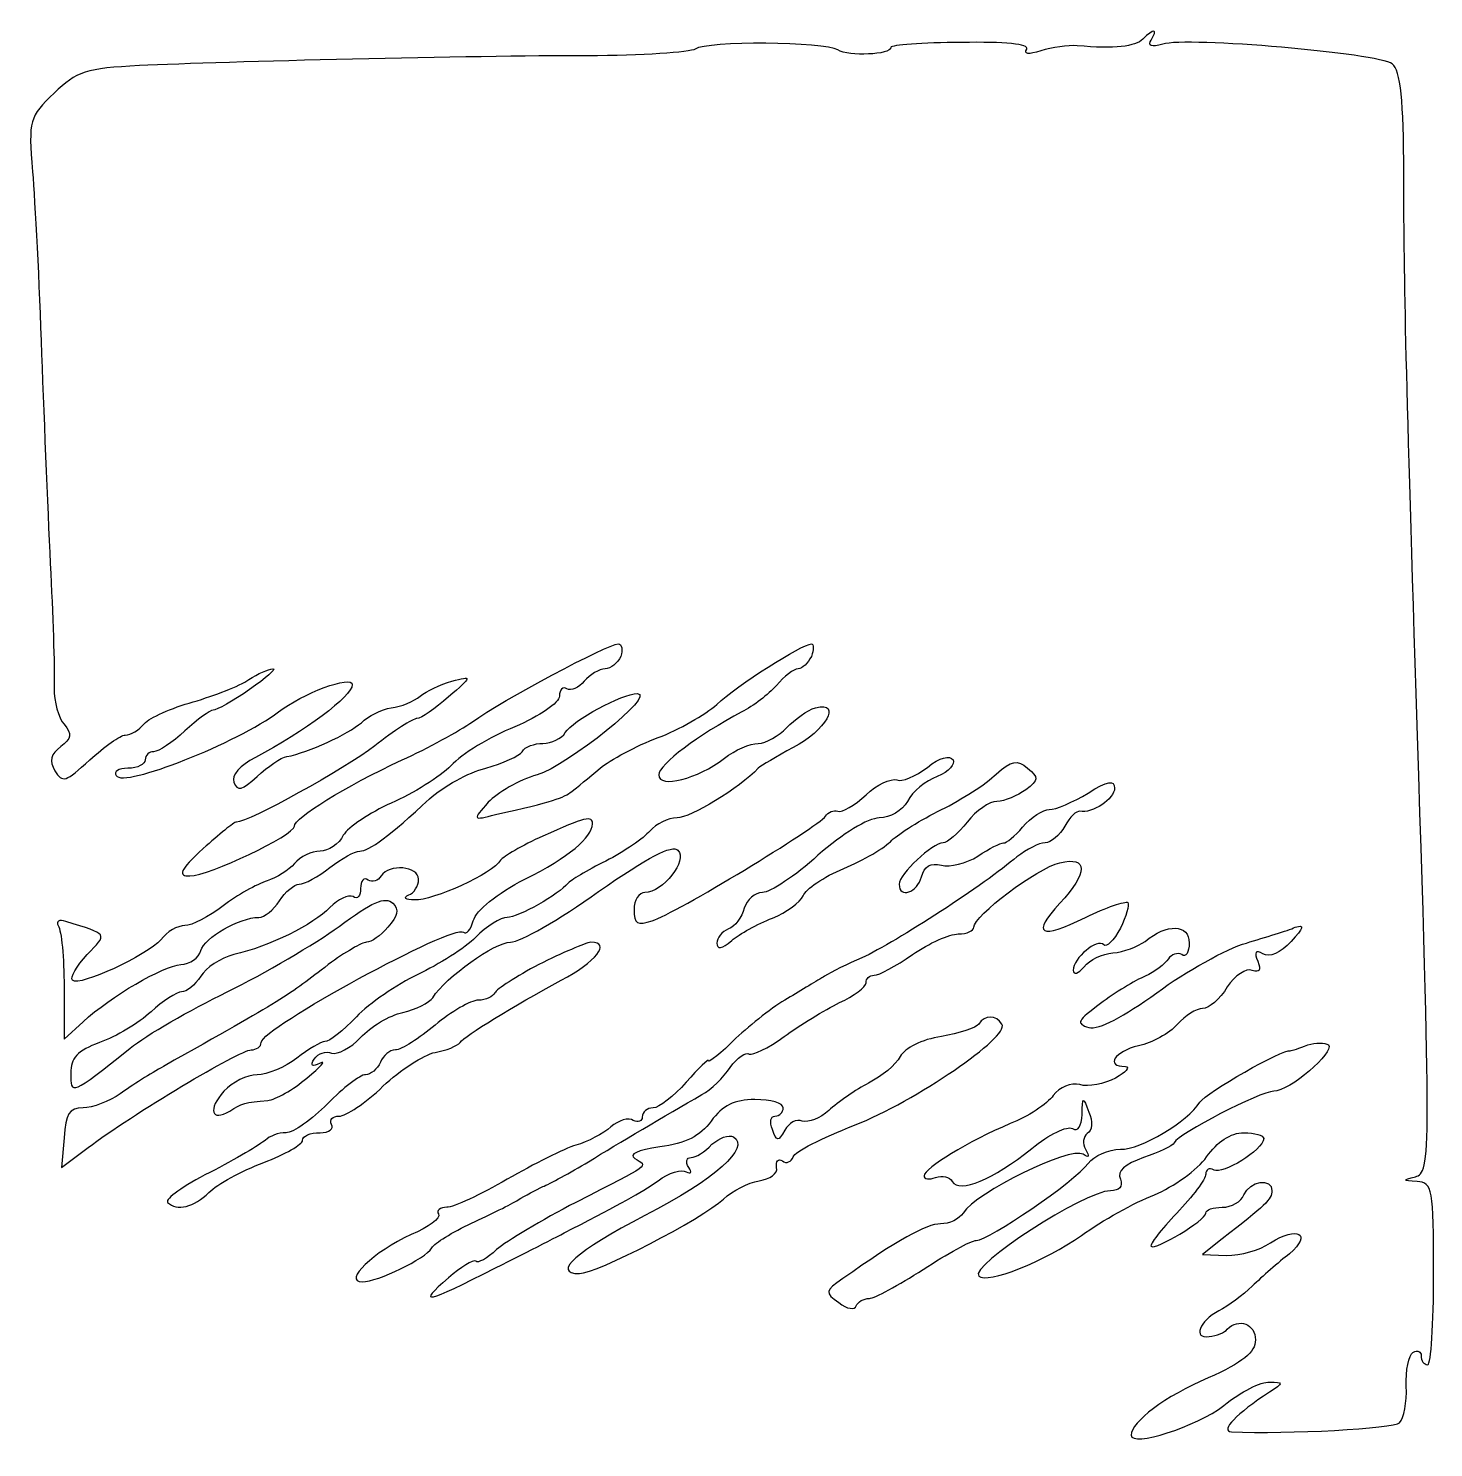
# Model space of a CAD drawing. Extents: x 0 to 69.4, y 0 to 30.3.
# Drawn here: x 57.048 to 59.992, y 25.24 to 28.214 of the extents above; entities that cross this region are included whole.
import ezdxf

# ---------------------------------------------------------------- set-up
doc = ezdxf.new("R2010")
doc.units = 0
doc.header["$MEASUREMENT"] = 0
doc.layers.get('0').update_dxf_attribs({"linetype": 'CONTINUOUS'})

msp = doc.modelspace()

# ---------------------------------------------------------------- linework, layer by layer
at = {"color": 0, "linetype": 'CONTINUOUS'}
for p, q in [((59.3826, 28.1913), (59.3826, 28.1913)), ((58.1257, 26.5213), (58.1257, 26.5213)), ((58.1171, 26.2522), (58.1171, 26.2522)), ((57.1225, 26.2054), (57.1225, 26.096)), ((57.1225, 26.096), (57.1624, 26.1325)), ((59.0389, 26.1272), (59.0389, 26.1272)), ((57.1225, 25.8894), (57.1172, 25.8269)), ((57.1172, 25.8269), (57.1728, 25.8686)), ((59.5492, 25.6776), (59.5076, 25.6446)), ((59.5076, 25.6446), (59.5579, 25.6429))]:
    msp.add_line(p, q, dxfattribs=at)
for points in [[(59.3826, 28.1913), (59.3669, 28.1756), (59.3236, 28.1704), (59.2454, 28.1774)], [(59.4, 28.1894), (59.4156, 28.2138), (59.4051, 28.2138), (59.3826, 28.1913)], [(59.9051, 28.1392), (59.8774, 28.1617), (59.4746, 28.1964), (59.4243, 28.1808)], [(58.4451, 28.1704), (58.4347, 28.1635), (58.3324, 28.1565), (58.2194, 28.1565)], [(58.7437, 28.1686), (58.716, 28.186), (58.4678, 28.1878), (58.4451, 28.1704)], [(58.8549, 28.1739), (58.8549, 28.1582), (58.7664, 28.1547), (58.7437, 28.1686)], [(59.0025, 28.1843), (58.9208, 28.1843), (58.8549, 28.179), (58.8549, 28.1739)], [(59.1396, 28.1704), (59.1447, 28.1808), (59.0944, 28.186), (59.0025, 28.1843)], [(59.169, 28.1669), (59.1431, 28.1582), (59.1326, 28.16), (59.1396, 28.1704)], [(59.2454, 28.1774), (59.2264, 28.179), (59.1917, 28.1739), (59.169, 28.1669)], [(59.4243, 28.1808), (59.4, 28.1739), (59.3931, 28.1774), (59.4, 28.1894)], [(57.2804, 28.1357), (57.1693, 28.1304), (57.1485, 28.1235), (57.1017, 28.0783)], [(58.2194, 28.1565), (57.9782, 28.1565), (57.461, 28.1443), (57.2804, 28.1357)], [(59.9294, 27.9082), (59.9294, 28.0628), (59.9225, 28.1253), (59.9051, 28.1392)], [(57.1017, 28.0783), (57.0496, 28.0281), (57.0478, 28.0228), (57.0565, 27.9135)], [(57.0565, 27.9135), (57.0617, 27.851), (57.0704, 27.6792), (57.0756, 27.5315)], [(59.9554, 26.8199), (59.9329, 27.5229), (59.9294, 27.7138), (59.9294, 27.9082)], [(57.0756, 27.5315), (57.0808, 27.384), (57.0894, 27.1775), (57.0947, 27.0715)], [(57.0947, 27.0715), (57.0999, 26.9674), (57.1033, 26.8581), (57.1017, 26.8303)], [(57.9782, 26.7608), (58.0407, 26.806), (58.2611, 26.924), (58.2838, 26.924)], [(58.2838, 26.924), (58.2907, 26.924), (58.2942, 26.9118), (58.2889, 26.8979)], [(58.4903, 26.7972), (58.5319, 26.8372), (58.6692, 26.924), (58.6882, 26.924)], [(58.6882, 26.924), (58.6935, 26.924), (58.6935, 26.9118), (58.6882, 26.8979)], [(58.2889, 26.8979), (58.2819, 26.884), (58.2681, 26.8719), (58.256, 26.8719)], [(58.6882, 26.8979), (58.6812, 26.884), (58.6692, 26.8719), (58.6604, 26.8719)], [(57.5096, 26.8493), (57.5286, 26.8615), (57.5512, 26.8719), (57.5599, 26.8719)], [(57.5599, 26.8719), (57.5686, 26.8719), (57.546, 26.8528), (57.5113, 26.8285)], [(57.5721, 26.7817), (57.6207, 26.8199), (57.7265, 26.8597), (57.7265, 26.8389)], [(57.9349, 26.8458), (57.9782, 26.8581), (57.9782, 26.8563), (57.9279, 26.8129)], [(58.256, 26.8719), (58.2437, 26.8719), (58.2247, 26.8597), (58.2125, 26.8458)], [(58.6604, 26.8719), (58.6518, 26.8719), (58.631, 26.8563), (58.6153, 26.8372)], [(57.1017, 26.8303), (57.1017, 26.8042), (57.1103, 26.7694), (57.1225, 26.7556)], [(57.3932, 26.8025), (57.4383, 26.8164), (57.4904, 26.8354), (57.5096, 26.8493)], [(57.5113, 26.8285), (57.4765, 26.8042), (57.4418, 26.7851), (57.4349, 26.7851)], [(57.7265, 26.8389), (57.7265, 26.8146), (57.6258, 26.74), (57.5235, 26.6863)], [(57.8689, 26.8146), (57.881, 26.825), (57.9106, 26.8389), (57.9349, 26.8458)], [(58.1761, 26.8303), (58.1674, 26.8354), (58.1604, 26.8285), (58.1604, 26.8146)], [(58.2125, 26.8458), (58.2004, 26.8319), (58.1847, 26.825), (58.1761, 26.8303)], [(58.6153, 26.8372), (58.5979, 26.8181), (58.5667, 26.7938), (58.5424, 26.7817)], [(57.2908, 26.7574), (57.3012, 26.7694), (57.3481, 26.7903), (57.3932, 26.8025)], [(57.8081, 26.7903), (57.8289, 26.7921), (57.855, 26.8042), (57.8689, 26.8146)], [(57.9279, 26.8129), (57.9001, 26.7886), (57.8706, 26.7678), (57.8619, 26.7678)], [(58.1604, 26.8146), (58.1604, 26.8007), (58.1187, 26.7729), (58.0668, 26.7504)], [(58.3236, 26.8199), (58.3653, 26.8199), (58.1778, 26.6689), (58.1136, 26.6497)], [(58.1726, 26.7383), (58.1882, 26.7643), (58.2924, 26.8199), (58.3236, 26.8199)], [(58.3671, 26.7279), (58.4104, 26.7435), (58.466, 26.7764), (58.4903, 26.7972)], [(58.6969, 26.7903), (58.7542, 26.8042), (58.7178, 26.7418), (58.65, 26.7071)], [(59.9537, 25.8078), (59.9867, 25.8165), (59.9867, 25.846), (59.9554, 26.8199)], [(57.2318, 26.6481), (57.2474, 26.6219), (57.4869, 26.7175), (57.5721, 26.7817)], [(57.4349, 26.7851), (57.4279, 26.7851), (57.4019, 26.766), (57.3758, 26.7418)], [(57.7456, 26.759), (57.7594, 26.7729), (57.7872, 26.7868), (57.8081, 26.7903)], [(57.8619, 26.7678), (57.8532, 26.7678), (57.8133, 26.7418), (57.7733, 26.7106)], [(58.5424, 26.7817), (58.4521, 26.7331), (58.3687, 26.6724), (58.3687, 26.6497)], [(58.6361, 26.7486), (58.6535, 26.766), (58.6796, 26.7851), (58.6969, 26.7903)], [(57.1225, 26.7556), (57.1399, 26.7349), (57.1381, 26.7261), (57.1156, 26.7088)], [(57.2508, 26.7331), (57.2613, 26.7331), (57.2804, 26.7435), (57.2908, 26.7574)], [(57.3758, 26.7418), (57.3499, 26.7175), (57.3203, 26.6983), (57.3099, 26.6983)], [(57.5894, 26.6879), (57.6346, 26.6967), (57.7178, 26.7349), (57.7456, 26.759)], [(57.8307, 26.681), (57.8844, 26.7053), (57.9504, 26.7418), (57.9782, 26.7608)], [(58.0668, 26.7504), (58.0147, 26.7296), (57.9557, 26.6932), (57.9331, 26.6689)], [(58.1257, 26.7157), (58.1431, 26.7157), (58.1657, 26.7261), (58.1726, 26.7383)], [(58.5771, 26.7157), (58.5928, 26.7157), (58.6206, 26.7314), (58.6361, 26.7486)], [(57.1156, 26.7088), (57.0947, 26.6932), (57.0912, 26.6793), (57.1033, 26.6585)], [(57.1762, 26.681), (57.2075, 26.7088), (57.2404, 26.7331), (57.2508, 26.7331)], [(57.7733, 26.7106), (57.7108, 26.6619), (57.5096, 26.5508), (57.4835, 26.5508)], [(58.0824, 26.6983), (58.0876, 26.7088), (58.1085, 26.7157), (58.1257, 26.7157)], [(58.2456, 26.6636), (58.2664, 26.681), (58.3219, 26.7106), (58.3671, 26.7279)], [(58.506, 26.6844), (58.5285, 26.7018), (58.5597, 26.7157), (58.5771, 26.7157)], [(58.65, 26.7071), (58.6153, 26.6879), (58.5824, 26.6689), (58.5771, 26.6636)], [(57.1033, 26.6585), (57.119, 26.6324), (57.126, 26.6342), (57.1762, 26.681)], [(57.2925, 26.681), (57.2925, 26.6724), (57.2769, 26.6636), (57.2561, 26.6636)], [(57.3099, 26.6983), (57.3012, 26.6983), (57.2925, 26.6914), (57.2925, 26.681)], [(57.5235, 26.6863), (57.4904, 26.6689), (57.4731, 26.6497), (57.4783, 26.6342)], [(57.5269, 26.6463), (57.5494, 26.6671), (57.5772, 26.6863), (57.5894, 26.6879)], [(57.605, 26.5421), (57.605, 26.5594), (57.7108, 26.6254), (57.8307, 26.681)], [(58.006, 26.6636), (58.0425, 26.674), (58.0772, 26.6897), (58.0824, 26.6983)], [(58.3687, 26.6497), (58.3687, 26.6203), (58.4504, 26.6411), (58.506, 26.6844)], [(58.9312, 26.6654), (58.9574, 26.6863), (58.9782, 26.6914), (58.9851, 26.681)], [(58.9851, 26.681), (58.9903, 26.6724), (58.9764, 26.6567), (58.9521, 26.6463)], [(59.0753, 26.6515), (59.1083, 26.6793), (59.1187, 26.6828), (59.1412, 26.6636)], [(57.2561, 26.6636), (57.2369, 26.6636), (57.2249, 26.6567), (57.2318, 26.6481)], [(57.4783, 26.6342), (57.4853, 26.615), (57.4957, 26.6168), (57.5269, 26.6463)], [(57.9331, 26.6689), (57.9106, 26.6463), (57.8532, 26.6099), (57.8081, 26.5907)], [(57.8879, 26.5994), (57.9175, 26.6254), (57.9696, 26.655), (58.006, 26.6636)], [(58.1136, 26.6497), (58.0754, 26.6393), (58.0303, 26.6115), (58.0113, 26.5925)], [(58.1865, 26.615), (58.1951, 26.6219), (58.2229, 26.6446), (58.2456, 26.6636)], [(58.5771, 26.6636), (58.5372, 26.6219), (58.4347, 26.5594), (58.4069, 26.5594)], [(58.8671, 26.6393), (58.8775, 26.6342), (58.9069, 26.6463), (58.9312, 26.6654)], [(58.9521, 26.6463), (58.9278, 26.6376), (58.9, 26.615), (58.8896, 26.5942)], [(58.9608, 26.5768), (59.0025, 26.5976), (59.0546, 26.6307), (59.0753, 26.6515)], [(59.1412, 26.6636), (59.1656, 26.6446), (59.1639, 26.6393), (59.1378, 26.6185)], [(58.0268, 26.5664), (58.1483, 26.5942), (58.1692, 26.6011), (58.1865, 26.615)], [(58.8028, 26.6081), (58.8254, 26.6289), (58.8549, 26.6428), (58.8671, 26.6393)], [(59.1378, 26.6185), (59.1204, 26.6064), (59.0926, 26.5942), (59.0771, 26.5942)], [(59.3236, 26.6219), (59.3236, 26.5994), (59.2767, 26.5682), (59.2507, 26.5733)], [(59.2681, 26.6115), (59.3097, 26.6376), (59.3236, 26.6393), (59.3236, 26.6219)], [(57.8081, 26.5907), (57.7629, 26.5699), (57.7178, 26.5404), (57.7074, 26.5231)], [(57.7421, 26.49), (57.7613, 26.49), (57.8046, 26.5213), (57.8879, 26.5994)], [(58.0113, 26.5925), (57.9782, 26.5543), (57.9782, 26.5543), (58.0268, 26.5664)], [(58.7437, 26.5733), (58.7525, 26.5699), (58.7785, 26.5856), (58.8028, 26.6081)], [(58.8896, 26.5942), (58.8792, 26.5751), (58.8532, 26.5594), (58.8306, 26.5594)], [(59.0771, 26.5942), (59.0614, 26.5942), (59.0338, 26.5751), (59.0146, 26.5508)], [(59.1864, 26.5768), (59.2003, 26.5768), (59.2368, 26.5925), (59.2681, 26.6115)], [(58.2299, 26.5474), (58.2299, 26.5647), (58.2143, 26.5613), (58.1257, 26.5213)], [(58.4069, 26.5594), (58.3879, 26.5594), (58.3636, 26.5474), (58.3497, 26.5317)], [(58.3549, 26.3442), (58.4018, 26.3581), (58.7021, 26.5404), (58.7178, 26.5629)], [(58.8306, 26.5594), (58.8062, 26.5594), (58.7542, 26.5265), (58.7021, 26.4814)], [(58.7178, 26.5629), (58.7229, 26.5717), (58.7351, 26.5768), (58.7437, 26.5733)], [(58.8567, 26.5126), (58.8722, 26.5265), (58.9174, 26.556), (58.9608, 26.5768)], [(59.1308, 26.5404), (59.1482, 26.5613), (59.1743, 26.5768), (59.1864, 26.5768)], [(59.2507, 26.5733), (59.2437, 26.5751), (59.2299, 26.5613), (59.2194, 26.5421)], [(57.3863, 26.4379), (57.4262, 26.4379), (57.605, 26.5231), (57.605, 26.5421)], [(57.4835, 26.5508), (57.4783, 26.5508), (57.4471, 26.5247), (57.414, 26.4953)], [(58.0876, 26.431), (58.1812, 26.4779), (58.2282, 26.5178), (58.2299, 26.5474)], [(58.3497, 26.5317), (58.3375, 26.5178), (58.2958, 26.4883), (58.2576, 26.4692)], [(59.0146, 26.5508), (58.9956, 26.5265), (58.9729, 26.5074), (58.9643, 26.5074)], [(59.091, 26.5074), (59.0961, 26.5057), (59.1153, 26.5213), (59.1308, 26.5404)], [(59.2194, 26.5421), (59.209, 26.5231), (59.1899, 26.5074), (59.1778, 26.5074)], [(57.7074, 26.5231), (57.6988, 26.5039), (57.6761, 26.49), (57.6588, 26.49)], [(58.1257, 26.5213), (58.0824, 26.5022), (58.0425, 26.4779), (58.0372, 26.471)], [(58.2421, 26.405), (58.3463, 26.4779), (58.3965, 26.5039), (58.4088, 26.4918)], [(58.756, 26.4536), (58.7976, 26.471), (58.8428, 26.4969), (58.8567, 26.5126)], [(58.9643, 26.5074), (58.9417, 26.5074), (58.8722, 26.4414), (58.8722, 26.4206)], [(59.0372, 26.4796), (59.0614, 26.4953), (59.084, 26.5074), (59.091, 26.5074)], [(59.1778, 26.5074), (59.1656, 26.5074), (59.1396, 26.4935), (59.1187, 26.4779)], [(57.414, 26.4953), (57.3637, 26.4483), (57.3603, 26.4379), (57.3863, 26.4379)], [(57.6588, 26.49), (57.6414, 26.49), (57.6172, 26.4779), (57.605, 26.464)], [(57.6796, 26.4553), (57.7039, 26.4744), (57.7317, 26.49), (57.7421, 26.49)], [(58.0372, 26.471), (58.0217, 26.4432), (57.8949, 26.3858), (57.8567, 26.3876)], [(58.2576, 26.4692), (58.2178, 26.4501), (58.1831, 26.4275), (58.1778, 26.4224)], [(58.4088, 26.4918), (58.4296, 26.471), (58.3775, 26.4032), (58.3393, 26.4032)], [(58.7021, 26.4814), (58.6553, 26.4379), (58.6014, 26.4032), (58.5858, 26.4032)], [(59.1187, 26.4779), (59.0528, 26.4206), (58.8671, 26.3008), (58.7942, 26.2661)], [(58.9608, 26.4606), (58.9782, 26.4553), (59.0129, 26.464), (59.0372, 26.4796)], [(59.209, 26.4657), (59.2681, 26.4796), (59.2681, 26.4449), (59.209, 26.3807)], [(57.605, 26.464), (57.5946, 26.4501), (57.5668, 26.4344), (57.5478, 26.4275)], [(57.6154, 26.4206), (57.6258, 26.4206), (57.6553, 26.4363), (57.6796, 26.4553)], [(57.7594, 26.4293), (57.7508, 26.4363), (57.7439, 26.4275), (57.7439, 26.4119)], [(57.7872, 26.4379), (57.7803, 26.4275), (57.7682, 26.424), (57.7594, 26.4293)], [(57.8654, 26.431), (57.8654, 26.4588), (57.8029, 26.464), (57.7872, 26.4379)], [(58.6708, 26.3963), (58.6761, 26.4101), (58.7143, 26.4363), (58.756, 26.4536)], [(58.8722, 26.4206), (58.8722, 26.3893), (58.9104, 26.4032), (58.9192, 26.4363)], [(58.9192, 26.4363), (58.9243, 26.4588), (58.9382, 26.4657), (58.9608, 26.4606)], [(59.0285, 26.3303), (59.0285, 26.3546), (59.1604, 26.4536), (59.209, 26.4657)], [(57.5478, 26.4275), (57.5269, 26.4206), (57.4853, 26.3981), (57.4557, 26.3754)], [(57.5738, 26.3858), (57.586, 26.405), (57.605, 26.4206), (57.6154, 26.4206)], [(57.7439, 26.4119), (57.7439, 26.3963), (57.7369, 26.3876), (57.7282, 26.3946)], [(57.8446, 26.3981), (57.855, 26.4015), (57.8654, 26.4171), (57.8654, 26.431)], [(57.98, 26.3442), (57.9851, 26.365), (58.0303, 26.4015), (58.0876, 26.431)], [(58.1778, 26.4224), (58.1604, 26.3997), (58.0738, 26.3511), (58.0511, 26.3511)], [(57.5304, 26.3511), (57.5425, 26.3511), (57.5617, 26.3668), (57.5738, 26.3858)], [(57.7282, 26.3946), (57.7178, 26.3997), (57.6969, 26.3893), (57.6796, 26.3719)], [(57.6988, 26.3321), (57.7664, 26.3824), (57.796, 26.3963), (57.8115, 26.3807)], [(57.8115, 26.3807), (57.8254, 26.3668), (57.8219, 26.3546), (57.8011, 26.3303)], [(57.8567, 26.3876), (57.8376, 26.3876), (57.8324, 26.3928), (57.8446, 26.3981)], [(58.0581, 26.299), (58.0772, 26.299), (58.1604, 26.346), (58.2421, 26.405)], [(58.3393, 26.4032), (58.3271, 26.4032), (58.3167, 26.3876), (58.3167, 26.3668)], [(58.5858, 26.4032), (58.5701, 26.4032), (58.5528, 26.3876), (58.5476, 26.3703)], [(58.6067, 26.3494), (58.6361, 26.3615), (58.6657, 26.3824), (58.6708, 26.3963)], [(59.209, 26.3807), (59.1482, 26.3147), (59.1674, 26.3043), (59.2628, 26.3511)], [(59.2628, 26.3511), (59.3062, 26.3719), (59.3461, 26.3858), (59.3514, 26.3824)], [(59.3514, 26.3824), (59.3549, 26.3772), (59.3479, 26.3529), (59.3357, 26.3286)], [(57.126, 26.3425), (57.1121, 26.3476), (57.1051, 26.3425), (57.1103, 26.3338)], [(57.4557, 26.3754), (57.4262, 26.3529), (57.3897, 26.3338), (57.3758, 26.3338)], [(57.4089, 26.2817), (57.4158, 26.3078), (57.4904, 26.3511), (57.5304, 26.3511)], [(57.6796, 26.3719), (57.6449, 26.3356), (57.5529, 26.2904), (57.4783, 26.2731)], [(58.0511, 26.3511), (58.0372, 26.3511), (58.0078, 26.3321), (57.9851, 26.3094)], [(58.3167, 26.3668), (58.3167, 26.3372), (58.3236, 26.3338), (58.3549, 26.3442)], [(58.5476, 26.3703), (58.5424, 26.3511), (58.5285, 26.3321), (58.5146, 26.3268)], [(58.5215, 26.3025), (58.5372, 26.3164), (58.5754, 26.3372), (58.6067, 26.3494)], [(57.1103, 26.3338), (57.1172, 26.3233), (57.1225, 26.2661), (57.1225, 26.2054)], [(57.171, 26.2731), (57.2144, 26.3182), (57.2161, 26.3147), (57.126, 26.3425)], [(57.3758, 26.3338), (57.3603, 26.3338), (57.3376, 26.3217), (57.3256, 26.3043)], [(57.4644, 26.195), (57.5425, 26.2332), (57.6483, 26.2956), (57.6988, 26.3321)], [(57.5356, 26.089), (57.5356, 26.1186), (57.94, 26.339), (57.9592, 26.3199)], [(57.8011, 26.3303), (57.7856, 26.3129), (57.7664, 26.299), (57.756, 26.299)], [(57.9592, 26.3199), (57.9661, 26.3147), (57.9747, 26.3251), (57.98, 26.3442)], [(58.5146, 26.3268), (58.5007, 26.3217), (58.4903, 26.3078), (58.4903, 26.2974)], [(58.9956, 26.3164), (59.0146, 26.3164), (59.0285, 26.3233), (59.0285, 26.3303)], [(59.3357, 26.3286), (59.3218, 26.3025), (59.3062, 26.2869), (59.301, 26.2939)], [(59.3878, 26.3008), (59.4329, 26.339), (59.4799, 26.3372), (59.4799, 26.2974)], [(59.5996, 26.2974), (59.6394, 26.3094), (59.6864, 26.3233), (59.7019, 26.3303)], [(59.7019, 26.3303), (59.7228, 26.3372), (59.7193, 26.3286), (59.6933, 26.3008)], [(57.3256, 26.3043), (57.296, 26.2714), (57.1554, 26.2054), (57.1399, 26.2193)], [(57.756, 26.299), (57.7474, 26.299), (57.7108, 26.2782), (57.6761, 26.2522)], [(57.9851, 26.3094), (57.9626, 26.2869), (57.9071, 26.2522), (57.8636, 26.2314)], [(57.8949, 26.1828), (57.9226, 26.2263), (58.0251, 26.299), (58.0581, 26.299)], [(58.2264, 26.299), (58.2143, 26.2974), (58.1657, 26.2765), (58.1171, 26.2522)], [(58.1639, 26.2193), (58.2368, 26.2575), (58.2699, 26.299), (58.2264, 26.299)], [(58.4903, 26.2974), (58.4903, 26.2835), (58.5007, 26.2851), (58.5215, 26.3025)], [(58.9, 26.2731), (58.9347, 26.2974), (58.9782, 26.3164), (58.9956, 26.3164)], [(59.301, 26.2939), (59.2871, 26.3078), (59.2368, 26.2661), (59.2368, 26.2401)], [(59.3201, 26.2765), (59.3426, 26.2782), (59.3722, 26.2904), (59.3878, 26.3008)], [(59.4121, 26.1932), (59.4729, 26.2383), (59.5579, 26.2851), (59.5996, 26.2974)], [(59.4799, 26.2974), (59.4799, 26.2782), (59.4729, 26.2661), (59.4642, 26.2731)], [(59.6933, 26.3008), (59.6707, 26.2765), (59.6482, 26.2661), (59.6343, 26.2747)], [(57.1399, 26.2193), (57.1346, 26.2244), (57.1485, 26.2488), (57.171, 26.2731)], [(57.3672, 26.2522), (57.3863, 26.254), (57.4054, 26.2661), (57.4089, 26.2817)], [(57.4783, 26.2731), (57.4506, 26.2661), (57.4193, 26.2453), (57.4089, 26.2279)], [(58.7942, 26.2661), (58.7646, 26.254), (58.7299, 26.2367), (58.716, 26.2279)], [(58.8201, 26.2297), (58.8289, 26.2297), (58.8653, 26.2488), (58.9, 26.2731)], [(59.2593, 26.2471), (59.2715, 26.2626), (59.2975, 26.2747), (59.3201, 26.2765)], [(59.4364, 26.2644), (59.4294, 26.254), (59.4069, 26.2367), (59.3878, 26.2279)], [(59.4642, 26.2731), (59.4556, 26.2782), (59.4417, 26.2731), (59.4364, 26.2644)], [(59.6239, 26.2592), (59.6308, 26.2401), (59.6274, 26.2349), (59.6117, 26.2401)], [(59.6343, 26.2747), (59.6186, 26.2835), (59.6151, 26.2782), (59.6239, 26.2592)], [(57.1624, 26.1325), (57.2214, 26.1863), (57.329, 26.2488), (57.3672, 26.2522)], [(57.6761, 26.2522), (57.5946, 26.1881), (57.5807, 26.1793), (57.3307, 26.0388)], [(57.8636, 26.2314), (57.8203, 26.2106), (57.7613, 26.1707), (57.7351, 26.1429)], [(58.1171, 26.2522), (58.0703, 26.2279), (58.0286, 26.2001), (58.0251, 26.1932)], [(58.8028, 26.214), (58.8028, 26.2228), (58.8097, 26.2297), (58.8201, 26.2297)], [(59.2368, 26.2401), (59.2368, 26.2297), (59.2472, 26.2332), (59.2593, 26.2471)], [(59.6117, 26.2401), (59.5996, 26.2453), (59.5753, 26.2297), (59.5596, 26.2054)], [(57.4089, 26.2279), (57.3967, 26.2089), (57.3793, 26.195), (57.3689, 26.195)], [(57.9522, 26.089), (57.9626, 26.1029), (58.0633, 26.1654), (58.1639, 26.2193)], [(58.716, 26.2279), (58.7021, 26.2193), (58.6674, 26.1985), (58.6379, 26.1811)], [(58.7472, 26.1724), (58.7768, 26.1863), (58.8028, 26.2054), (58.8028, 26.214)], [(59.3878, 26.2279), (59.3669, 26.2193), (59.3236, 26.1932), (59.294, 26.1707)], [(59.5596, 26.2054), (59.544, 26.1793), (59.5215, 26.1603), (59.5076, 26.1603)], [(57.2613, 26.0769), (57.2943, 26.1047), (57.3863, 26.1568), (57.4644, 26.195)], [(57.3689, 26.195), (57.3585, 26.195), (57.329, 26.1758), (57.3047, 26.1533)], [(57.8324, 26.1515), (57.8601, 26.1585), (57.8879, 26.1724), (57.8949, 26.1828)], [(57.9904, 26.1776), (57.9747, 26.1776), (57.9331, 26.1533), (57.9001, 26.1256)], [(58.0251, 26.1932), (58.0217, 26.1846), (58.006, 26.1776), (57.9904, 26.1776)], [(58.6379, 26.1811), (58.6101, 26.1654), (58.5615, 26.1272), (58.5303, 26.0978)], [(58.631, 26.1013), (58.6639, 26.1256), (58.716, 26.1568), (58.7472, 26.1724)], [(59.294, 26.1707), (59.2454, 26.1342), (59.2419, 26.129), (59.2697, 26.1203)], [(59.2697, 26.1203), (59.2906, 26.1151), (59.3426, 26.1429), (59.4121, 26.1932)], [(57.3047, 26.1533), (57.2786, 26.129), (57.2318, 26.1013), (57.1971, 26.089)], [(57.7351, 26.1429), (57.7074, 26.1133), (57.6779, 26.0908), (57.6692, 26.0908)], [(57.7439, 26.0994), (57.7647, 26.1221), (57.8046, 26.1464), (57.8324, 26.1515)], [(59.0875, 26.1272), (59.0753, 26.1464), (59.0511, 26.1481), (59.0389, 26.1272)], [(59.5076, 26.1603), (59.4954, 26.1603), (59.4711, 26.1446), (59.4556, 26.1272)], [(57.9001, 26.1256), (57.8671, 26.0978), (57.8289, 26.0735), (57.8168, 26.0735)], [(58.7785, 25.9154), (58.9053, 25.9658), (59.1049, 26.1013), (59.0875, 26.1272)], [(59.0389, 26.1272), (59.0338, 26.1203), (58.9972, 26.1082), (58.9608, 26.1013)], [(59.4556, 26.1272), (59.4382, 26.1082), (59.4017, 26.0874), (59.3739, 26.0821)], [(57.1971, 26.089), (57.1503, 26.0717), (57.1364, 26.0561), (57.1364, 26.0249)], [(57.5147, 26.0735), (57.5251, 26.0735), (57.5356, 26.0804), (57.5356, 26.089)], [(57.6692, 26.0908), (57.6606, 26.0908), (57.6346, 26.0751), (57.6103, 26.0561)], [(57.6831, 26.0665), (57.6953, 26.0631), (57.7231, 26.0769), (57.7439, 26.0994)], [(57.9001, 26.0682), (57.9226, 26.0717), (57.9469, 26.0821), (57.9522, 26.089)], [(58.5303, 26.0978), (58.499, 26.0665), (58.4729, 26.0457), (58.4729, 26.0508)], [(58.5581, 26.0647), (58.565, 26.0613), (58.5979, 26.0769), (58.631, 26.1013)], [(58.9608, 26.1013), (58.9192, 26.096), (58.8844, 26.0769), (58.874, 26.0596)], [(59.3739, 26.0821), (59.3236, 26.07), (59.3028, 26.0388), (59.3461, 26.0388)], [(59.7714, 26.0839), (59.7853, 26.0682), (59.6899, 25.9867), (59.6568, 25.9867)], [(59.6915, 26.0717), (59.695, 26.0717), (59.7107, 26.0769), (59.7281, 26.0839)], [(59.7281, 26.0839), (59.7454, 26.089), (59.7644, 26.089), (59.7714, 26.0839)], [(57.1364, 26.0249), (57.1364, 25.9779), (57.1364, 25.9779), (57.2613, 26.0769)], [(57.1728, 25.8686), (57.2647, 25.9381), (57.4904, 26.0735), (57.5147, 26.0735)], [(57.6103, 26.0561), (57.586, 26.0369), (57.5478, 26.0214), (57.5269, 26.0214)], [(57.6311, 26.0144), (57.6606, 26.0388), (57.6726, 26.0526), (57.6588, 26.0457)], [(57.6588, 26.0457), (57.6414, 26.0369), (57.6379, 26.0404), (57.6467, 26.0543)], [(57.6467, 26.0543), (57.6553, 26.0665), (57.671, 26.0717), (57.6831, 26.0665)], [(57.8168, 26.0735), (57.8046, 26.0735), (57.7907, 26.0613), (57.7856, 26.0474)], [(57.7907, 25.9971), (57.8272, 26.0318), (57.8758, 26.0631), (57.9001, 26.0682)], [(58.4729, 26.0508), (58.4729, 26.0561), (58.4521, 26.0353), (58.4261, 26.0057)], [(58.5181, 26.0369), (58.5338, 26.0578), (58.5511, 26.07), (58.5581, 26.0647)], [(58.874, 26.0596), (58.8653, 26.0422), (58.8358, 26.0179), (58.8081, 26.004)], [(59.5024, 25.964), (59.5146, 25.9832), (59.6776, 26.0769), (59.6915, 26.0717)], [(57.3307, 26.0388), (57.3047, 26.0249), (57.2647, 25.9988), (57.2404, 25.9814)], [(57.5269, 26.0214), (57.5061, 26.0214), (57.4749, 26.0057), (57.4575, 25.9867)], [(57.7543, 26.0214), (57.7421, 26.0214), (57.7074, 25.9936), (57.6744, 25.9606)], [(57.7856, 26.0474), (57.7786, 26.0335), (57.7647, 26.0214), (57.7543, 26.0214)], [(58.459, 25.9797), (58.4782, 25.9901), (58.5042, 26.0161), (58.5181, 26.0369)], [(59.3461, 26.0388), (59.3565, 26.0369), (59.3479, 26.0265), (59.3253, 26.0144)], [(57.5494, 25.9675), (57.5651, 25.9693), (57.6033, 25.9901), (57.6311, 26.0144)], [(57.6988, 25.9346), (57.7126, 25.9346), (57.7543, 25.9624), (57.7907, 25.9971)], [(58.4261, 26.0057), (58.4, 25.9763), (58.3687, 25.9519), (58.3567, 25.9519)], [(58.8081, 26.004), (58.7819, 25.9901), (58.7437, 25.964), (58.7247, 25.9467)], [(59.2507, 26.0006), (59.2315, 26.0057), (59.209, 25.9953), (59.1951, 25.9779)], [(59.3253, 26.0144), (59.3028, 26.0022), (59.2681, 25.9953), (59.2507, 26.0006)], [(57.2404, 25.9814), (57.2179, 25.9658), (57.1814, 25.9519), (57.1624, 25.9519)], [(57.4575, 25.9867), (57.4228, 25.9485), (57.4314, 25.9224), (57.4696, 25.945)], [(57.4696, 25.945), (57.4939, 25.9606), (57.5026, 25.964), (57.5494, 25.9675)], [(57.6744, 25.9606), (57.6414, 25.9276), (57.6033, 25.8999), (57.5876, 25.8999)], [(58.2213, 25.839), (58.2854, 25.879), (58.381, 25.9346), (58.459, 25.9797)], [(58.5701, 25.9693), (58.5268, 25.9693), (58.5025, 25.9571), (58.4782, 25.9242)], [(58.6292, 25.9519), (58.6292, 25.9624), (58.6032, 25.9693), (58.5701, 25.9693)], [(59.1951, 25.9779), (59.1829, 25.9606), (59.1412, 25.9328), (59.1049, 25.9189)], [(59.2558, 25.9381), (59.2558, 25.9763), (59.2576, 25.9763), (59.2697, 25.9432)], [(59.3357, 25.8651), (59.3792, 25.8651), (59.4764, 25.9224), (59.5024, 25.964)], [(59.6568, 25.9867), (59.629, 25.9867), (59.4572, 25.8981), (59.4486, 25.879)], [(57.1624, 25.9519), (57.1329, 25.9519), (57.126, 25.9397), (57.1225, 25.8894)], [(57.6831, 25.9172), (57.6779, 25.9276), (57.6849, 25.9346), (57.6988, 25.9346)], [(58.315, 25.9258), (58.3062, 25.9328), (58.2838, 25.9258), (58.2681, 25.9119)], [(58.334, 25.9328), (58.334, 25.9242), (58.3254, 25.9207), (58.315, 25.9258)], [(58.3567, 25.9519), (58.3444, 25.9519), (58.334, 25.9432), (58.334, 25.9328)], [(58.6067, 25.9068), (58.5997, 25.9224), (58.6032, 25.9346), (58.6118, 25.9346)], [(58.6118, 25.9346), (58.6222, 25.9346), (58.6292, 25.9432), (58.6292, 25.9519)], [(58.7247, 25.9467), (58.7074, 25.9293), (58.6812, 25.9207), (58.6692, 25.9242)], [(59.235, 25.9085), (59.2472, 25.9015), (59.2542, 25.9138), (59.2558, 25.9381)], [(59.2697, 25.9432), (59.2785, 25.9242), (59.2767, 25.9033), (59.2662, 25.8981)], [(57.6588, 25.8999), (57.6779, 25.8999), (57.6883, 25.9085), (57.6831, 25.9172)], [(58.2681, 25.9119), (58.2525, 25.8981), (58.2194, 25.8807), (58.1951, 25.8738)], [(58.4782, 25.9242), (58.4556, 25.8929), (58.4243, 25.8772), (58.3706, 25.8703)], [(58.6326, 25.905), (58.6187, 25.8807), (58.6153, 25.8807), (58.6067, 25.9068)], [(58.6692, 25.9242), (58.6569, 25.9293), (58.6414, 25.9207), (58.6326, 25.905)], [(58.65, 25.8494), (58.6535, 25.8599), (58.7108, 25.8894), (58.7785, 25.9154)], [(59.1049, 25.9189), (59.0181, 25.8825), (58.9243, 25.8251), (58.9243, 25.8096)], [(59.15, 25.8668), (59.1864, 25.8964), (59.2246, 25.9154), (59.235, 25.9085)], [(57.5443, 25.8842), (57.5339, 25.8756), (57.4818, 25.8443), (57.4279, 25.8165)], [(57.5408, 25.8374), (57.586, 25.8547), (57.6224, 25.8756), (57.6224, 25.8842)], [(57.5876, 25.8999), (57.5721, 25.8999), (57.5529, 25.8929), (57.5443, 25.8842)], [(57.6224, 25.8842), (57.6224, 25.8929), (57.6379, 25.8999), (57.6588, 25.8999)], [(58.1951, 25.8738), (58.1708, 25.8668), (58.1067, 25.8339), (58.0511, 25.8026)], [(58.525, 25.8911), (58.5615, 25.8686), (58.4868, 25.8026), (58.3393, 25.7263)], [(58.4365, 25.8478), (58.4451, 25.8478), (58.466, 25.8599), (58.4799, 25.8756)], [(58.4799, 25.8756), (58.4956, 25.8894), (58.5146, 25.8964), (58.525, 25.8911)], [(59.2576, 25.8547), (59.2299, 25.8721), (59.0338, 25.7749), (59.006, 25.7314)], [(59.2662, 25.8981), (59.2576, 25.8911), (59.2558, 25.8772), (59.2628, 25.8651)], [(59.4486, 25.879), (59.4451, 25.8721), (59.4156, 25.8582), (59.3843, 25.8478)], [(59.5162, 25.8494), (59.5388, 25.8807), (59.5665, 25.8999), (59.5943, 25.8999)], [(59.636, 25.8876), (59.6343, 25.8633), (59.5492, 25.8113), (59.5318, 25.8217)], [(59.5943, 25.8999), (59.6169, 25.8999), (59.636, 25.8946), (59.636, 25.8876)], [(58.3185, 25.846), (58.3463, 25.8286), (58.3549, 25.8356), (58.1951, 25.754)], [(58.3706, 25.8703), (58.3236, 25.8633), (58.3046, 25.8547), (58.3185, 25.846)], [(58.4312, 25.8269), (58.4243, 25.839), (58.4261, 25.8478), (58.4365, 25.8478)], [(58.6153, 25.8269), (58.6136, 25.8408), (58.6187, 25.846), (58.6275, 25.8408)], [(58.6275, 25.8408), (58.6361, 25.8339), (58.6465, 25.839), (58.65, 25.8494)], [(58.9833, 25.7974), (58.999, 25.7731), (59.0683, 25.8008), (59.15, 25.8668)], [(59.2628, 25.8651), (59.2715, 25.8494), (59.2697, 25.846), (59.2576, 25.8547)], [(59.2681, 25.8356), (59.2801, 25.8513), (59.3114, 25.8651), (59.3357, 25.8651)], [(59.3843, 25.8478), (59.3444, 25.8339), (59.3287, 25.82), (59.3357, 25.8026)], [(59.4069, 25.7696), (59.4468, 25.7869), (59.4972, 25.8217), (59.5162, 25.8494)], [(57.4279, 25.8165), (57.3724, 25.7888), (57.3342, 25.761), (57.3394, 25.754)], [(57.4262, 25.7749), (57.4436, 25.7922), (57.4939, 25.82), (57.5408, 25.8374)], [(58.1257, 25.7869), (58.1396, 25.7922), (58.1831, 25.8165), (58.2213, 25.839)], [(58.3671, 25.7992), (58.3896, 25.8165), (58.4174, 25.8235), (58.4261, 25.8182)], [(58.4261, 25.8182), (58.4365, 25.8131), (58.4382, 25.8165), (58.4312, 25.8269)], [(58.5789, 25.7992), (58.6014, 25.8026), (58.6187, 25.8147), (58.6153, 25.8269)], [(59.0338, 25.6742), (59.0597, 25.6742), (59.2403, 25.7974), (59.2681, 25.8356)], [(59.5146, 25.8131), (59.5146, 25.8026), (59.4868, 25.7661), (59.4537, 25.7314)], [(59.5318, 25.8217), (59.5215, 25.8269), (59.5146, 25.8235), (59.5146, 25.8131)], [(58.0511, 25.8026), (57.9956, 25.7696), (57.9383, 25.7436), (57.9244, 25.7436)], [(58.0738, 25.7592), (58.0876, 25.7679), (58.1118, 25.78), (58.1257, 25.7869)], [(58.1865, 25.6985), (58.2889, 25.7506), (58.3289, 25.7731), (58.3671, 25.7992)], [(58.5042, 25.761), (58.5233, 25.7783), (58.5562, 25.7957), (58.5789, 25.7992)], [(58.9243, 25.8096), (58.9243, 25.8026), (58.9347, 25.8008), (58.9486, 25.8061)], [(58.9486, 25.8061), (58.9625, 25.8113), (58.9782, 25.8078), (58.9833, 25.7974)], [(59.3357, 25.8026), (59.341, 25.7869), (59.334, 25.7783), (59.3149, 25.7783)], [(59.5943, 25.7696), (59.6065, 25.7992), (59.6533, 25.8061), (59.6533, 25.7783)], [(59.9572, 25.7974), (59.926, 25.7992), (59.926, 25.8008), (59.9537, 25.8078)], [(59.9919, 25.6047), (59.9919, 25.7835), (59.9901, 25.7957), (59.9572, 25.7974)], [(57.3394, 25.754), (57.3585, 25.7349), (57.395, 25.7436), (57.4262, 25.7749)], [(57.9765, 25.7106), (58.0147, 25.7279), (58.0599, 25.7506), (58.0738, 25.7592)], [(58.1951, 25.754), (58.124, 25.7175), (58.0494, 25.6724), (58.0286, 25.655)], [(58.2021, 25.6047), (58.2386, 25.6047), (58.459, 25.7193), (58.5042, 25.761)], [(59.3149, 25.7783), (59.2611, 25.7783), (59.0181, 25.6203), (59.0389, 25.5994)], [(59.2542, 25.6846), (59.2975, 25.7158), (59.3653, 25.754), (59.4069, 25.7696)], [(59.6533, 25.7783), (59.6533, 25.761), (59.6394, 25.7471), (59.5492, 25.6776)], [(59.5492, 25.7436), (59.5683, 25.7436), (59.5892, 25.7557), (59.5943, 25.7696)], [(57.9071, 25.7297), (57.9122, 25.721), (57.8863, 25.7019), (57.8497, 25.6863)], [(57.9244, 25.7436), (57.9106, 25.7436), (57.9018, 25.7367), (57.9071, 25.7297)], [(58.3393, 25.7263), (58.1951, 25.6515), (58.1431, 25.6047), (58.2021, 25.6047)], [(59.006, 25.7314), (58.999, 25.7193), (58.9764, 25.7089), (58.959, 25.7089)], [(59.4537, 25.7314), (59.4208, 25.6967), (59.3965, 25.6654), (59.4, 25.6619)], [(59.4, 25.6619), (59.4086, 25.6533), (59.5146, 25.7158), (59.5146, 25.7314)], [(59.5146, 25.7314), (59.5146, 25.7383), (59.5301, 25.7436), (59.5492, 25.7436)], [(57.8932, 25.6585), (57.8983, 25.6689), (57.9365, 25.6915), (57.9765, 25.7106)], [(58.0268, 25.6168), (58.0963, 25.6515), (58.1674, 25.6881), (58.1865, 25.6985)], [(58.959, 25.7089), (58.9296, 25.7089), (58.8671, 25.6742), (58.7542, 25.5943)], [(59.6499, 25.6689), (59.7072, 25.7054), (59.7385, 25.6881), (59.6899, 25.6464)], [(57.8497, 25.6863), (57.7717, 25.6515), (57.7057, 25.5874), (57.7474, 25.5874)], [(58.9226, 25.6133), (58.9729, 25.6464), (59.0233, 25.6742), (59.0338, 25.6742)], [(59.0389, 25.5994), (59.0562, 25.5821), (59.1778, 25.6307), (59.2542, 25.6846)], [(59.5579, 25.6429), (59.5874, 25.6429), (59.6274, 25.6533), (59.6499, 25.6689)], [(57.7474, 25.5874), (57.7803, 25.5874), (57.8793, 25.636), (57.8932, 25.6585)], [(57.9851, 25.6307), (57.98, 25.6342), (57.9539, 25.6186), (57.9279, 25.596)], [(58.0286, 25.655), (58.0094, 25.636), (57.9886, 25.6256), (57.9851, 25.6307)], [(59.6899, 25.6464), (59.6672, 25.629), (59.6325, 25.5978), (59.6117, 25.5786)], [(57.9279, 25.596), (57.8601, 25.5369), (57.8793, 25.5422), (58.0268, 25.6168)], [(58.8097, 25.5526), (58.8201, 25.5526), (58.8706, 25.5804), (58.9226, 25.6133)], [(59.9797, 25.4138), (59.9867, 25.4138), (59.9919, 25.4988), (59.9919, 25.6047)], [(58.7542, 25.5943), (58.716, 25.5682), (58.716, 25.5647), (58.7456, 25.5439)], [(59.6117, 25.5786), (59.5926, 25.5596), (59.5614, 25.5369), (59.5422, 25.5265)], [(58.7819, 25.5369), (58.7854, 25.5457), (58.7976, 25.5526), (58.8097, 25.5526)], [(58.7456, 25.5439), (58.7629, 25.53), (58.7803, 25.5283), (58.7819, 25.5369)], [(59.5422, 25.5265), (59.5007, 25.5057), (59.4868, 25.4675), (59.5215, 25.4728)], [(59.5215, 25.4728), (59.5371, 25.4744), (59.5544, 25.4814), (59.5596, 25.4883)], [(59.5596, 25.4883), (59.5839, 25.5126), (59.6186, 25.4988), (59.6186, 25.4658)], [(59.6186, 25.4658), (59.6186, 25.4397), (59.5926, 25.4189), (59.5197, 25.386)], [(59.9346, 25.3686), (59.9329, 25.4015), (59.9399, 25.4346), (59.9485, 25.4397)], [(59.9485, 25.4397), (59.9589, 25.445), (59.9658, 25.4415), (59.9658, 25.4328)], [(59.9658, 25.4328), (59.9658, 25.4224), (59.9711, 25.4138), (59.9797, 25.4138)], [(59.5197, 25.386), (59.4294, 25.3478), (59.3583, 25.294), (59.3583, 25.2663)], [(59.5526, 25.3286), (59.5874, 25.3564), (59.6308, 25.379), (59.6482, 25.3772)], [(59.6482, 25.3772), (59.6776, 25.3772), (59.6776, 25.3756), (59.6482, 25.3564)], [(59.9207, 25.2922), (59.9294, 25.301), (59.9364, 25.3356), (59.9346, 25.3686)], [(59.6482, 25.3564), (59.5787, 25.3114), (59.544, 25.2749), (59.5683, 25.2732)], [(59.3583, 25.2663), (59.3583, 25.2401), (59.4954, 25.2836), (59.5526, 25.3286)], [(59.5683, 25.2732), (59.6864, 25.2679), (59.9086, 25.2801), (59.9207, 25.2922)]]:
    msp.add_open_spline(points, degree=3, dxfattribs=at)

doc.saveas('drawing.dxf')
